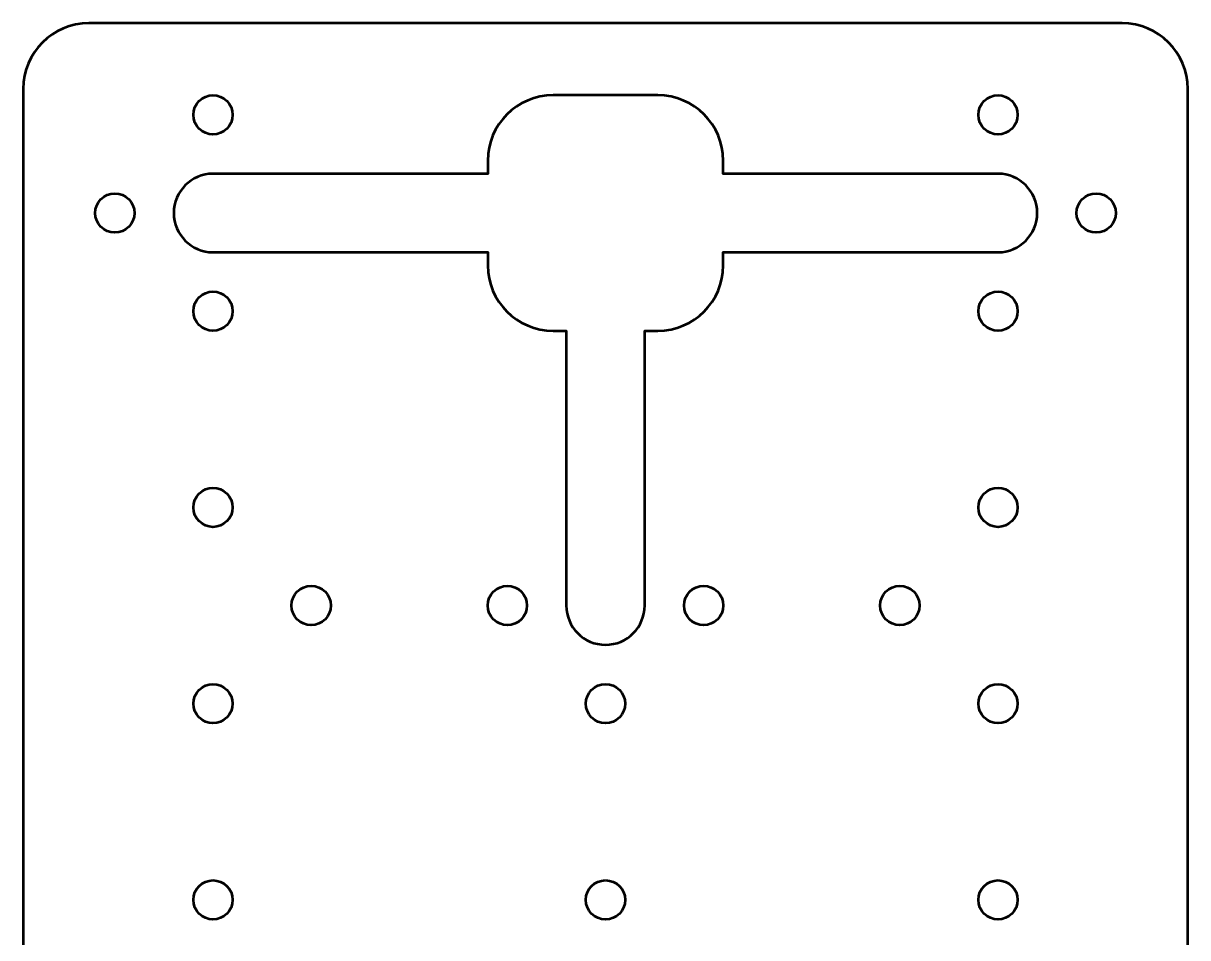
# Model space of a CAD drawing. Header units: centimetres. Extents: x -142 to 94, y -75 to 149.
# Drawn here: x -40.45 to -31.55, y 60.46 to 67.45 of the extents above; entities that cross this region are included whole.
import ezdxf

# ---------------------------------------------------------------- set-up
doc = ezdxf.new("R2010")
doc.units = ezdxf.units.CM
doc.header["$MEASUREMENT"] = 0
doc.layers.add('Layer 1', color=7, linetype='Continuous')

msp = doc.modelspace()

# ---------------------------------------------------------------- linework, layer by layer
at = {"layer": 'Layer 1', "lineweight": 53}
for centre in [(-39, 66.75), (-33, 66.75), (-39.75, 66), (-32.25, 66), (-39, 65.25), (-33, 65.25), (-39, 63.75), (-33, 63.75), (-38.25, 63), (-36.75, 63), (-35.25, 63), (-33.75, 63), (-39, 62.25), (-36, 62.25), (-33, 62.25), (-39, 60.75), (-36, 60.75), (-33, 60.75)]:
    msp.add_ellipse(centre, major_axis=(0, 0.15), ratio=1, dxfattribs=at)
for points, knots in [([(-40.45, 47.05), (-40.45, 47.05), (-40.45, 66.95), (-40.45, 66.95), (-40.45, 66.95), (-40.45, 67.22614), (-40.22614, 67.45), (-39.95, 67.45), (-39.95, 67.45), (-39.95, 67.45), (-32.05, 67.45), (-32.05, 67.45), (-32.05, 67.45), (-31.77386, 67.45), (-31.55, 67.22614), (-31.55, 66.95), (-31.55, 66.95), (-31.55, 66.95), (-31.55, 47.05), (-31.55, 47.05), (-31.55, 47.05), (-31.55, 46.77386), (-31.77386, 46.55), (-32.05, 46.55), (-32.05, 46.55), (-32.05, 46.55), (-39.95, 46.55), (-39.95, 46.55), (-39.95, 46.55), (-40.22614, 46.55), (-40.45, 46.77386), (-40.45, 47.05)], [0, 0, 0, 0, 0.1111111, 0.1111111, 0.1111111, 0.1111111, 0.2222222, 0.2222222, 0.2222222, 0.2222222, 0.3333333, 0.3333333, 0.3333333, 0.3333333, 0.4444444, 0.4444444, 0.4444444, 0.4444444, 0.5555556, 0.5555556, 0.5555556, 0.5555556, 0.6666667, 0.6666667, 0.6666667, 0.6666667, 0.7777778, 0.7777778, 0.7777778, 0.7777778, 1, 1, 1, 1]), ([(-36.9, 65.6), (-36.9, 65.6), (-36.9, 65.7), (-36.9, 65.7), (-36.9, 65.7), (-36.9, 65.7), (-39, 65.7), (-39, 65.7), (-39, 65.7), (-39.16569, 65.7), (-39.3, 65.83431), (-39.3, 66), (-39.3, 66), (-39.3, 66.16569), (-39.16569, 66.3), (-39, 66.3), (-39, 66.3), (-39, 66.3), (-36.9, 66.3), (-36.9, 66.3), (-36.9, 66.3), (-36.9, 66.3), (-36.9, 66.4), (-36.9, 66.4), (-36.9, 66.4), (-36.9, 66.67614), (-36.67614, 66.9), (-36.4, 66.9), (-36.4, 66.9), (-36.4, 66.9), (-36.3, 66.9), (-36.3, 66.9), (-36.3, 66.9), (-36.3, 66.9), (-35.7, 66.9), (-35.7, 66.9), (-35.7, 66.9), (-35.7, 66.9), (-35.6, 66.9), (-35.6, 66.9), (-35.6, 66.9), (-35.32386, 66.9), (-35.1, 66.67614), (-35.1, 66.4), (-35.1, 66.4), (-35.1, 66.4), (-35.1, 66.3), (-35.1, 66.3), (-35.1, 66.3), (-35.1, 66.3), (-33, 66.3), (-33, 66.3), (-33, 66.3), (-32.83431, 66.3), (-32.7, 66.16569), (-32.7, 66), (-32.7, 66), (-32.7, 65.83431), (-32.83431, 65.7), (-33, 65.7), (-33, 65.7), (-33, 65.7), (-35.1, 65.7), (-35.1, 65.7), (-35.1, 65.7), (-35.1, 65.7), (-35.1, 65.6), (-35.1, 65.6), (-35.1, 65.6), (-35.1, 65.32386), (-35.32386, 65.1), (-35.6, 65.1), (-35.6, 65.1), (-35.6, 65.1), (-35.7, 65.1), (-35.7, 65.1), (-35.7, 65.1), (-35.7, 65.1), (-35.7, 63), (-35.7, 63), (-35.7, 63), (-35.7, 62.83431), (-35.83431, 62.7), (-36, 62.7), (-36, 62.7), (-36.16569, 62.7), (-36.3, 62.83431), (-36.3, 63), (-36.3, 63), (-36.3, 63), (-36.3, 65.1), (-36.3, 65.1), (-36.3, 65.1), (-36.3, 65.1), (-36.4, 65.1), (-36.4, 65.1), (-36.4, 65.1), (-36.67614, 65.1), (-36.9, 65.32386), (-36.9, 65.6)], [0, 0, 0, 0, 0.0384615, 0.0384615, 0.0384615, 0.0384615, 0.0769231, 0.0769231, 0.0769231, 0.0769231, 0.1153846, 0.1153846, 0.1153846, 0.1153846, 0.1538462, 0.1538462, 0.1538462, 0.1538462, 0.1923077, 0.1923077, 0.1923077, 0.1923077, 0.2307692, 0.2307692, 0.2307692, 0.2307692, 0.2692308, 0.2692308, 0.2692308, 0.2692308, 0.3076923, 0.3076923, 0.3076923, 0.3076923, 0.3461538, 0.3461538, 0.3461538, 0.3461538, 0.3846154, 0.3846154, 0.3846154, 0.3846154, 0.4230769, 0.4230769, 0.4230769, 0.4230769, 0.4615385, 0.4615385, 0.4615385, 0.4615385, 0.5, 0.5, 0.5, 0.5, 0.5384615, 0.5384615, 0.5384615, 0.5384615, 0.5769231, 0.5769231, 0.5769231, 0.5769231, 0.6153846, 0.6153846, 0.6153846, 0.6153846, 0.6538462, 0.6538462, 0.6538462, 0.6538462, 0.6923077, 0.6923077, 0.6923077, 0.6923077, 0.7307692, 0.7307692, 0.7307692, 0.7307692, 0.7692308, 0.7692308, 0.7692308, 0.7692308, 0.8076923, 0.8076923, 0.8076923, 0.8076923, 0.8461538, 0.8461538, 0.8461538, 0.8461538, 0.8846154, 0.8846154, 0.8846154, 0.8846154, 0.9230769, 0.9230769, 0.9230769, 0.9230769, 1, 1, 1, 1])]:
    msp.add_open_spline(points, degree=3, knots=knots, dxfattribs=at)

doc.saveas('drawing.dxf')
